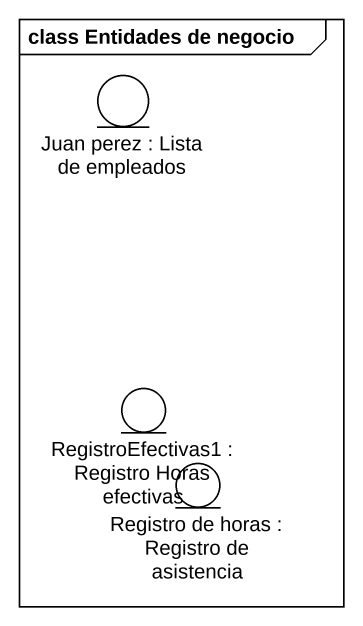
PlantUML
@startuml
mainframe class Entidades de negocio
entity "Juan perez : Lista de empleados" as Juan_perez
entity "RegistroEfectivas1 : Registro Horas efectivas" as RegistroEfectivas1
entity "Registro de horas : Registro de asistencia" as Registro_de_horas
@enduml
